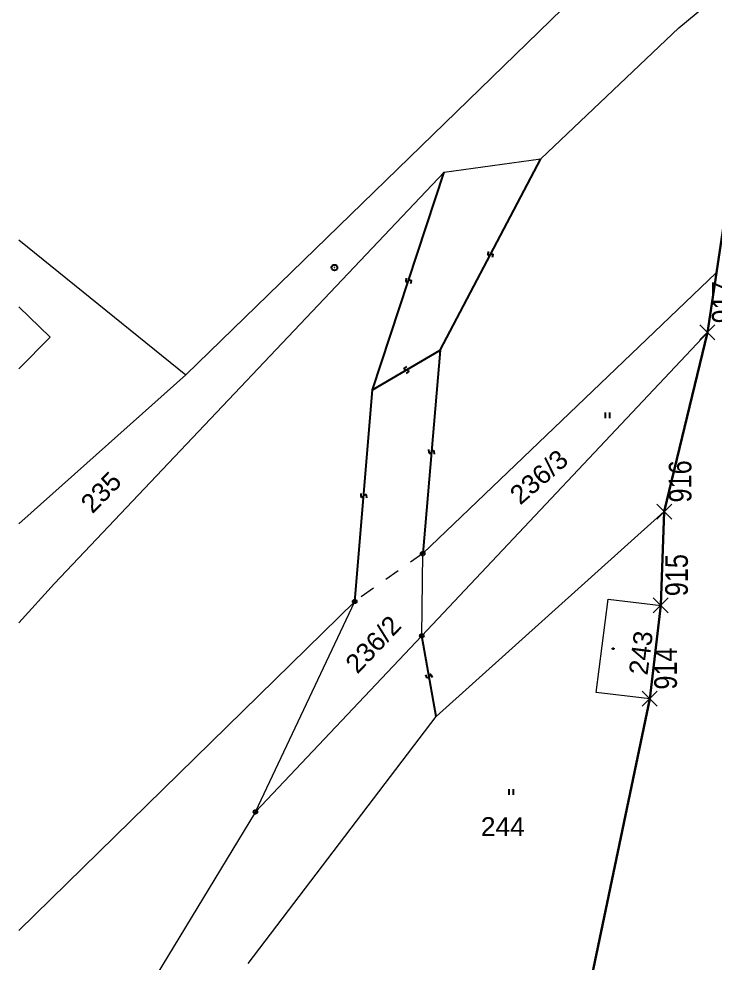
# Model space of a CAD drawing. Header units: millimetres. Extents: x -533422 to -532014, y -1115269 to -1112931.
# Drawn here: x -532630 to -532583.8, y -1113842.8 to -1113780.2 of the extents above; entities that cross this region are included whole.
import ezdxf
from ezdxf.enums import TextEntityAlignment as Align

# ---------------------------------------------------------------- set-up
doc = ezdxf.new("R2010")
doc.units = ezdxf.units.MM
doc.header["$PDMODE"] = 3
doc.header["$PDSIZE"] = 0.5
doc.linetypes.add('C_1', pattern=[20, 10, -10])
for name, color, linetype, lineweight in [('1105 mapa KN', 251, 'Continuous', 0), ('drážní pozemek', 4, 'Continuous', 30), ('drážní pozemek body', 1, 'Continuous', 18)]:
    doc.layers.add(name, color=color, linetype=linetype, lineweight=lineweight)
doc.styles.get("Standard").update_dxf_attribs({"font": 'arial.ttf'})

# ---------------------------------------------------------------- blocks, each defined once
blk = doc.blocks.new('Z402')
at = {"color": 0, "lineweight": -2}
for p, q in [((-0.3, 0.3), (0.5, 0.3)), ((-0.3, -0.5), (-0.3, 0.3)), ((0.5, 0.3), (0.5, -0.5)), ((0.5, -0.5), (-0.3, -0.5))]:
    blk.add_line(p, q, dxfattribs=at)
blk = doc.blocks.new('Z101')
at = {"color": 0, "lineweight": -2}
for radius in [1.88, 0.025]:
    blk.add_circle((0, 0), radius, dxfattribs=at)
blk = doc.blocks.new('Z105')
at = {"color": 0, "lineweight": -2}
for radius in [1.25, 0.025]:
    blk.add_circle((0, 0), radius, dxfattribs=at)
blk = doc.blocks.new('Z3060')
at = {"color": 0, "lineweight": -2}
for p, q in [((-1.3, 0), (-1.3, 3.8)), ((1.3, 3.8), (1.3, 0))]:
    blk.add_line(p, q, dxfattribs=at)
blk = doc.blocks.new('Z218')
at = {"color": 0, "lineweight": -2}
for p, q in [((-0.5, 1.7), (-1, 1.3)), ((-1, 1.3), (-1, 0.8)), ((-1, 0.8), (-0.5, 0.3)), ((1.3, 2), (-0.5, 1.7)), ((-0.5, 0.3), (0.5, -0.3)), ((0.5, -1.7), (-1.3, -2)), ((0.5, -0.3), (1, -0.8)), ((1, -1.3), (0.5, -1.7)), ((1, -0.8), (1, -1.3))]:
    blk.add_line(p, q, dxfattribs=at)

msp = doc.modelspace()

# ---------------------------------------------------------------- linework, layer by layer
at = {"layer": '1105 mapa KN', "color": 9, "lineweight": 13}
for p, q in [((-532589.33, -1113775.04), (-532618.91, -1113803.81)), ((-532586.24, -1113780.79), (-532580.59, -1113776.11)), ((-532595.39, -1113789.47), (-532586.24, -1113780.79)), ((-532601.78, -1113790.36), (-532595.39, -1113789.47)), ((-532627.61, -1113817.65), (-532601.78, -1113790.36)), ((-532629.9803, -1113794.8531), (-532618.91, -1113803.81)), ((-532583.75, -1113797.04), (-532603.21, -1113815.66)), ((-532629.9803, -1113799.2934), (-532627.9, -1113801.31)), ((-532584.34, -1113800.99), (-532603.27, -1113821.11)), ((-532627.9, -1113801.31), (-532629.9803, -1113803.4075)), ((-532618.91, -1113803.81), (-532629.9803, -1113813.6793)), ((-532602.32, -1113826.46), (-532587.2, -1113812.87)), ((-532603.27, -1113821.11), (-532603.21, -1113815.66)), ((-532629.9803, -1113820.2509), (-532627.61, -1113817.65)), ((-532607.72, -1113818.83), (-532629.9803, -1113840.6622)), ((-532614.3, -1113832.79), (-532607.72, -1113818.83)), ((-532591.71, -1113824.87), (-532590.91, -1113818.68)), ((-532590.91, -1113818.68), (-532587.41, -1113819.09)), ((-532603.27, -1113821.11), (-532614.3, -1113832.79)), ((-532588.16, -1113825.28), (-532591.71, -1113824.87)), ((-532614.79, -1113842.84), (-532602.32, -1113826.46)), ((-532614.3, -1113832.79), (-532623.71, -1113848.31))]:
    msp.add_line(p, q, dxfattribs=at)
at = {"layer": '1105 mapa KN', "color": 9, "lineweight": -3}
for p, q in [((-532602.06, -1113802.16), (-532595.39, -1113789.47)), ((-532606.54, -1113804.8), (-532601.78, -1113790.36)), ((-532606.54, -1113804.8), (-532602.06, -1113802.16)), ((-532602.06, -1113802.16), (-532603.21, -1113815.66)), ((-532607.72, -1113818.83), (-532606.54, -1113804.8)), ((-532602.32, -1113826.46), (-532603.27, -1113821.11))]:
    msp.add_line(p, q, dxfattribs=at)
at = {"layer": '1105 mapa KN', "color": 9, "linetype": 'C_1', "lineweight": 13, "ltscale": 0.1}
msp.add_line((-532603.21, -1113815.66), (-532607.72, -1113818.83), dxfattribs=at)
at = {"layer": 'drážní pozemek'}
msp.add_lwpolyline([(-532587.52, -1113857.11), (-532589.94, -1113852.72), (-532590.1713, -1113846.4504), (-532592.6, -1113846.54), (-532588.16, -1113825.28), (-532587.4345, -1113819.0871), (-532587.2, -1113812.87), (-532584.34, -1113800.99), (-532583.7426, -1113797.0329), (-532582.9628, -1113791.868), (-532580.59, -1113776.11), (-532577.4, -1113770.965), (-532575.91, -1113767.93), (-532574.15, -1113763.795), (-532572.1, -1113758.44), (-532569.39, -1113750.61), (-532566.315, -1113740.5), (-532564.43, -1113733.24), (-532562.82, -1113725.1), (-532561.87, -1113717.55), (-532561.52, -1113712.67), (-532561.3129, -1113706.8952), (-532561.22, -1113673.74), (-532561.4346, -1113658.4389)], dxfattribs=at)
at = {"layer": 'drážní pozemek body'}
for p in [(-532584.34, -1113800.99), (-532587.2, -1113812.87), (-532587.4345, -1113819.0871), (-532588.16, -1113825.28)]:
    msp.add_point(p, dxfattribs=at)

# ---------------------------------------------------------------- block references
at = {"layer": '1105 mapa KN', "color": 9, "lineweight": -3}
for p, xscale, yscale, zscale, rotation in [((-532598.73, -1113795.82), 0.1, 0.1, 0.1, 62.2731), ((-532604.16, -1113797.58), 0.1, 0.1, 0.1, 71.7557), ((-532604.3, -1113803.48), 0.1, 0.1, 0.1, 30.5102), ((-532602.64, -1113808.91), 0.1, 0.1, 0.1, 85.13100000000001), ((-532607.13, -1113811.82), 0.09999999999999996, 0.09999999999999996, 0.09999999999999996, 85.1924), ((-532602.79, -1113823.79), 0.1, 0.1, 0.1, 280.0691)]:
    msp.add_blockref('Z218', p, dxfattribs=dict(at, xscale=xscale, yscale=yscale, zscale=zscale, rotation=rotation))
at = {"layer": '1105 mapa KN', "color": 9, "lineweight": -3, "xscale": 0.1, "yscale": 0.1, "zscale": 0.1}
for name, p in [('Z101', (-532609.06, -1113796.69)), ('Z3060', (-532590.97, -1113806.67)), ('Z105', (-532603.21, -1113815.66)), ('Z105', (-532603.21, -1113815.66)), ('Z105', (-532607.72, -1113818.83)), ('Z105', (-532607.72, -1113818.83)), ('Z105', (-532603.27, -1113821.11)), ('Z402', (-532590.59, -1113821.95)), ('Z3060', (-532597.35, -1113831.66)), ('Z105', (-532614.3, -1113832.79))]:
    msp.add_blockref(name, p, dxfattribs=at)

# ---------------------------------------------------------------- texts
at = {"layer": '1105 mapa KN', "color": 9, "lineweight": -3}
for s, rotation, p in [('236/3', 41.1384, (-532595.1, -1113811.04)), ('235', 45.9, (-532624.09, -1113812.02)), ('236/2', 46.6387, (-532606.04, -1113822.1)), ('243', 82.8, (-532588.13, -1113822.32))]:
    msp.add_text(s, height=1.25, rotation=rotation, dxfattribs=at).set_placement(p, align=Align.CENTER)
msp.add_text('244', height=1.25, dxfattribs=at).set_placement((-532597.9, -1113834.39), align=Align.CENTER)
at = {"layer": 'drážní pozemek body', "width": 0.8}
for s, p in [('917', (-532584.04, -1113800.39)), ('916', (-532586.9, -1113812.27)), ('915', (-532587.1345, -1113818.4871)), ('914', (-532587.86, -1113824.68))]:
    msp.add_text(s, height=1.5, rotation=90, dxfattribs=at).set_placement(p, align=Align.TOP_LEFT)

doc.saveas('drawing.dxf')
